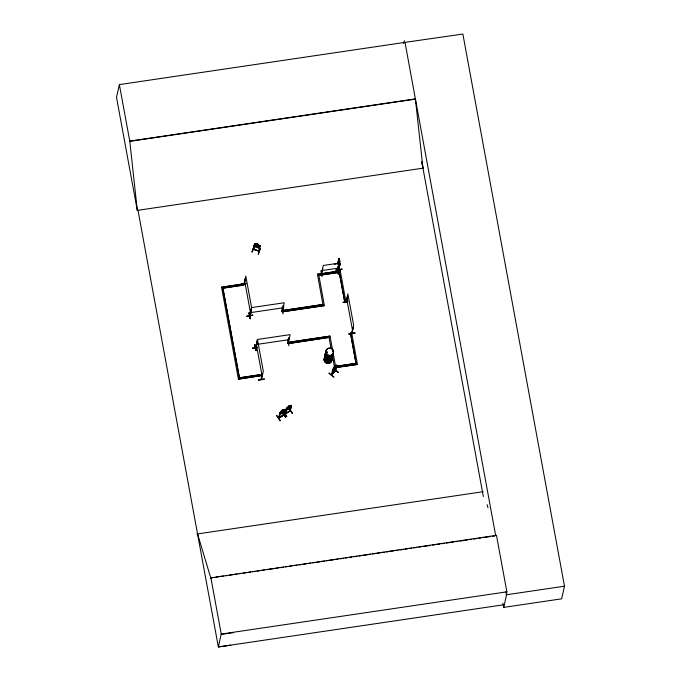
<?xml version="1.0" encoding="UTF-8"?>
<svg xmlns="http://www.w3.org/2000/svg" width="681" height="681" viewBox="0 0 681 681"><rect width="100%" height="100%" fill="white"/><g stroke="black" fill="none" stroke-linecap="round" stroke-linejoin="round"><path stroke-width="1.02" d="M339.64 265.862L338.414 261.308L338.874 258.414L337.597 263.947M338.508 260.082L338.414 261.308M243.755 284.309L245.952 283.841M250.676 310.57L250.795 310.008L249.663 315.056M249.816 315.584L249.467 314.903M255.469 347.948L256.047 347.455M255.528 347.872L255.843 348.417M257.588 347.267L252.472 348.059L255.724 347.957L257.537 339.836L263.309 371.213L261.513 379.402L261.513 378.679M338.661 268.978L338.968 269.659L338.321 266.262M335.784 367.638L357.44 364.437L351.694 332.898L353.081 327.765L352.094 333.392L352.009 332.583L351.685 332.924L351.847 333.443L353.652 325.263L347.872 293.877L346.008 302.075L346.416 302.534L346.391 301.836M347.404 296.916L346.178 302.594L346.314 302.024M282.036 310.689L322.998 304.484L282.07 310.536L282.24 311.838L324.36 305.607L318.623 274.068L317.431 274.247L340.279 270.868L346.025 302.407L344.824 302.585L346.399 302.432M352.103 333.23L351.992 332.634L350.468 333.23L356.24 364.616L350.502 333.077M351.754 332.737L350.468 333.23M337.912 271.225L339.623 263.062L323.254 265.479L321.483 273.856L322.837 268.501M283.202 415.129L284.803 409.783L283.27 415.333L283.773 415.095L278.606 417.981L279.167 417.47M279.236 417.683C276.699 419.947 286.403 413.571 283.202 414.916M290.251 410.592L285.101 413.895L285.671 413.597M289.791 410.847L289.902 411.281L290.429 410.728L285.211 414.125L286.744 408.574L286.395 409.043M495.717 535.785L404.999 42.375L119.371 84.597L116.511 97.357L137.332 210.472M230.791 645.196L218.354 646.95L137.988 210.301L137.315 210.395L129.765 141.112L119.371 84.597M221.495 287.22L243.185 283.858L243.364 285.16L222.9 288.182L243.398 284.998M240.802 284.632L245.935 283.739M243.364 285.16L243.185 283.858M244.053 284.037L243.875 284.769L245.117 279.159L244.13 284.556M243.892 284.828L245.807 276.086L251.578 307.471L249.672 315.933L250.319 315.678M254.073 246.309L252.225 251.868M253.928 249.331L253.323 249.323L254.549 243.968L255.23 244.002L254.575 243.909L254.983 244.47L254.524 244.079M254.575 243.909L253.272 249.34M255.06 244.275L253.86 249.569L253.519 248.914M256.686 243.772L256.575 244.496L255.571 244.351L255.315 245.509L257.954 247.024L259.027 246.88L259.291 245.722L258.371 245.16L258.601 244.479L256.66 243.832L258.601 244.479M260.261 246.19L259.657 246.19L258.567 251.323L259.12 251.459L258.618 251.11M258.159 254.056L260.244 248.48L258.414 254.26M253.323 249.323L259.112 251.306M258.984 251.442L260.27 246.011M253.417 249.195L259.24 251.085M249.042 312.885L250.216 318.768L249.016 312.894M250.795 310.008L249.493 315.635L250.387 315.695M249.638 315.729L251.519 307.599L284.258 302.756L282.547 311.072M250.276 315.431L250.242 315.907L251.383 310.579L250.829 310.664M251.383 310.579L250.233 315.882M260.108 375.801L238.418 379.164L260.108 375.801L259.904 374.661L239.406 377.836M252.753 315.26L246.667 316.469L252.762 315.107M252.54 348.383L256.652 347.65M254.617 344.816L256.082 350.647L254.651 344.799M255.452 348.059L257.384 339.47L290.123 334.635L288.293 343.028C286.999 342.883 289.127 342.134 287.91 342.909M255.835 348.544L256.848 342.901L255.622 348.578L255.784 347.787M256.226 347.31L256.107 347.787L257.069 343.633M213.911 577.445L210.752 577.905L496.475 535.317L506.868 591.832L506.204 594.811M260.074 375.963L259.904 374.661M261.129 378.908L262.313 373.792M262.525 373.758L261.291 379.436L261.172 378.73M258.354 379.955C270.612 377.717 261.64 379.938 258.397 380.194M281.925 310.783L282.581 310.894M281.925 311.166C283.373 311.489 284.437 305.394 283.015 305.914L281.994 311.191M282.24 311.838L324.36 305.607M283.083 313.907L282.053 308.008M210.838 577.539L221.24 634.054L218.354 646.95L503.991 604.728M287.748 343.079L288.88 337.785L289.476 337.904L288.88 337.785M288.293 343.028L287.859 342.875M288.097 343.624L329.059 337.418L288.097 343.624L287.918 342.322L330.038 336.099L332.507 349.855M288.948 345.786L287.918 339.879M276.903 415.495L280.351 420.611M284.428 411.12L284.82 409.366L280.376 411.937L279.355 414.201L279.84 414.508L283.824 412.039L284.445 411.035L279.797 414.457L279.414 414.159M278.801 418.151L279.823 412.558M278.725 418.16L280.206 412.643L279.857 413.103M280.206 412.643L279.159 417.921L280.325 412.814M281.483 411.452L281.219 412.609L282.802 411.622L283.066 410.464L279.763 412.584M283.313 409.579L281.611 410.634L280.368 413.137L282.692 412.124L283.909 409.936L283.109 410.26L283.313 409.579L281.474 411.256M281.925 410.549L282.938 409.919M283.849 415.01L284.803 409.783M283.773 415.095L284.922 409.953M285.092 413.954L286.318 408.438L289.604 406.404L289.34 407.561L287.757 408.549L288.02 407.391M285.135 413.767L285.714 413.886L285.586 413.452M285.569 413.427L286.744 408.574M285.714 413.886L286.863 408.753M282.07 412.277L285.603 417.334M288.208 406.557L286.914 409.077L290.191 407.034L290.455 405.876L289.646 406.199L289.791 405.578M288.463 406.489L289.485 405.85M288.506 408.336L292.353 413.154L288.855 408.14M286.905 416.449L283.424 411.435M289.851 405.518C285.356 408.804 291.11 403.799 289.689 406.251L291.4 405.365L290.838 405.459M289.808 410.796L290.31 410.558M289.936 411.23L291.34 405.723L290.268 410.737M289.893 411.247L291.298 405.348L290.14 410.779L285.143 413.92M321.977 276.554L320.853 270.74M292.123 413.214L288.642 408.2M323.169 305.786L317.431 274.247M341.947 269.267C332.371 269.812 335.129 271.566 341.93 269.199M337.963 264.373L338.866 260.329M337.878 271.378L337.325 268.229L338.448 274.196M338.687 262.704C339.776 255.264 340.185 262.806 339.044 264.5M339.376 260.227L339.453 259.589M339.649 261.181L339.427 260.023M337.606 271.481L338.661 266.169M339.683 262.049L339.802 261.385M338.678 268.85L339.989 264.015L338.959 269.591M339.989 264.015L338.67 269.574M337.461 268.297L338.431 274.111M339.053 271.2L344.858 302.424M339.266 272.349L318.802 275.371L339.266 272.349L344.824 302.585M340.279 270.868L319.61 274.077M328.812 336.431L331.153 348.825M330.038 336.099L289.987 342.177M347.199 301.657L343.079 302.321M329.289 372.916L329.042 373.265L334.005 376.959M403.697 43.55L404.344 40.656M346.391 302.475L347.506 297.444M404.999 42.375L462.867 34.05L564.489 586.196L561.663 598.82L503.744 607.384L502.978 603.204M336.363 366.77L332.405 371.162L332.771 369.408L336.363 365.348L335.418 366.412C336.601 363.645 332.081 370.115 335.554 365.68M332.822 369.451L331.57 374.916L335.588 370.455M332.907 369.962L333.103 369.417L331.732 375.052L332.183 374.448M333.103 369.417L332.183 374.644M333.29 368.557L338.108 372.422M334.09 367.944L333.826 369.102L335.324 366.574L332.779 369.494M334.277 367.11L331.928 374.431M334.184 367.783L334.473 366.974M335.724 370.728L336.678 365.45L335.146 370.949L335.81 370.438M335.307 371.085L335.214 370.634M336.269 366.77L336.737 365.101L336.286 365.339M336.686 365.059L335.239 370.651M334.082 369.213L338.082 372.439M348.953 334.209L355.048 332.847L348.919 333.809M137.315 210.395L422.952 168.173L415.401 98.89L129.765 141.112M357.44 364.437L335.818 367.485M503.744 607.384L506.57 594.751L506 591.653M321.441 273.421L321.509 273.83M326.744 352.579L326.522 352.009L327.118 351.915M327.11 352.835L327.425 352.341M327.425 352.511L326.608 351.779M333.179 351.209L332.634 351.507M243.807 283.994L243.926 284.649M254.175 245.637L254.685 246.471C255.069 247.85 261.598 247.739 259.103 248.097M251.936 251.859L254.285 246.386M255.23 243.909L259.708 245.56M252.183 251.944L254.039 246.309M260.338 246.028L259.657 246.19M334.584 367.774L332.507 356.154M327.272 352.392L326.633 352.571M335.546 370.285L331.664 374.618M335.733 370.524L331.604 374.737M281.823 310.979L282.411 310.647M282.504 310.928L281.943 310.894M287.808 342.628L288.293 342.696M290.932 407.008L290.285 407.928L285.935 410.192M291.025 407.034L286.378 410.447M329.051 373.248L333.826 377.172M249.859 315.397L249.748 314.928M261.495 379.334L261.478 378.679M336.84 365.586L336.312 365.85M335.818 367.834L332.354 371.119M338.057 372.49L333.511 368.302L338.278 372.243M332.668 351.217L333.111 351.149M286.931 407.885L286.301 408.523M335.367 366.369L335.98 365.842L334.95 368.234L333.171 369.834M258.584 250.846L258.542 251.272M258.542 251.025L259.197 251.263M254.907 344.756L256.047 350.621M244.104 284.803L243.977 284.147M276.597 415.759L280.095 420.756M286.616 416.712L283.347 411.562M283.151 410.311L284.369 409.536M291.459 405.893L290.872 406.012M278.623 417.896L283.713 414.652M285.526 417.393L282.317 412.209M258.576 250.897L253.375 249.169M255.528 347.557L256.158 347.327M327.101 352.775L326.437 352.622M339.862 263.309L338.993 258.789L337.887 263.59M339.947 264.202L339.913 263.292M334.618 263.939L337.682 263.462L334.618 263.956M340.091 264.543L339.776 264.049M245.22 279.687L244.905 279.184M240.742 284.309L245.858 283.534M341.956 269.148L335.827 270.051M251.425 310.783L250.872 310.868L250.582 310.042M283.611 306.033L283.015 305.914M252.745 315.209L246.624 316.205M348.144 301.291L343.088 302.398M257.248 342.458L256.694 342.543L257.29 342.662M353.175 328.302L352.869 327.799M348.885 333.903L355.082 333.281M129.713 141.35L415.35 99.128M322.122 270.527L338.491 268.11M243.151 284.02L222.687 287.041L239.61 378.985L222.883 288.089M250.387 312.647L283.126 307.812M257.273 344.373L288.991 339.683M240.427 377.691L259.861 374.814M335.605 366.335L356.069 363.313L335.571 366.497L333.315 353.882M196.877 534.015L483.187 491.691M216.013 577.13L218.116 576.824M220.218 576.509L223.368 576.041M225.471 575.734L227.573 575.419M229.676 575.113L237.039 574.023M239.142 573.708L241.244 573.402M243.347 573.087L246.505 572.627M248.608 572.312L250.71 571.997M252.813 571.691L254.915 571.376M257.018 571.07L260.176 570.601M262.279 570.295L264.381 569.98M266.484 569.674L273.847 568.584M275.95 568.269L278.052 567.963M280.155 567.648L283.305 567.179M285.407 566.873L287.51 566.558M289.621 566.251L291.723 565.937M293.826 565.63L296.976 565.162M299.078 564.855L301.181 564.54M303.283 564.234L306.441 563.766M308.544 563.451L310.647 563.144M312.749 562.829L314.852 562.523M316.954 562.208L320.113 561.74M322.215 561.433L324.318 561.118M326.42 560.812L333.784 559.722M335.886 559.407L337.989 559.101M340.091 558.786L343.241 558.326M345.352 558.011L347.455 557.705M349.557 557.39L351.66 557.084M353.762 556.769L356.912 556.3M359.015 555.994L361.117 555.679M363.22 555.373L370.583 554.283M372.686 553.968L374.788 553.662M376.891 553.347L380.049 552.887M382.152 552.572L384.254 552.265M386.357 551.95L393.72 550.861M395.823 550.554L397.925 550.239M400.028 549.933L403.186 549.465M405.289 549.15L407.391 548.843M409.494 548.528L411.596 548.222M413.699 547.907L416.849 547.439M418.951 547.132L421.062 546.817M423.165 546.511L430.52 545.421M432.622 545.115L434.725 544.8M436.827 544.494L439.986 544.025M442.088 543.71L444.191 543.404M446.293 543.089L453.657 541.999M455.759 541.693L457.862 541.378M459.964 541.072L467.328 539.982M469.43 539.667L471.533 539.361M473.635 539.046L476.794 538.586M478.896 538.271L480.999 537.964M483.101 537.649L490.456 536.56M492.559 536.253L494.661 535.938M221.24 634.054L506.868 591.832M506.57 594.751L564.489 586.196M221.155 634.428L233.592 632.666M338.746 269.472L338.142 266.16M346.084 301.879L346.212 302.407M285.952 410.098L286.42 410.405M290.906 405.476L286.956 407.936M254.26 245.594L254.703 246.411M338.815 258.431L339.044 258.857M351.805 333.145L351.728 332.737M339.249 260.219L339.01 259.461L338.832 262.083L339.478 264.347L339.598 262.015M487.085 504.689L487.988 507.694M197.55 533.913L210.752 577.905M339.198 260.423L339.555 262.228M338.942 261.589L339.291 263.385M338.108 266.297L338.746 269.625M249.101 312.792L250.216 318.768M338.048 272.323L338.406 274.213M421.794 161.95L422.952 168.173M421.82 162.001L483.348 496.551M346.748 298.933L352.52 330.311M244.675 281.134L250.259 311.472M256.405 344.884L262.185 376.27M221.529 287.059L238.418 379.164M332.958 353.992A3.899 3.703 12.6 0 1 328.285 358.163A3.899 3.703 12.6 0 1 325.944 352.366M332.694 355.082A3.873 3.677 12.6 0 1 328.046 359.236A3.873 3.677 12.6 0 1 325.722 353.465M325.935 352.179A3.95 3.754 12.6 0 0 328.31 358.061A3.95 3.754 12.6 0 0 333.043 353.831A3.899 3.703 12.6 0 1 328.344 357.934A3.899 3.703 12.6 0 1 325.995 352.128M333.273 352.596A3.899 3.703 12.6 0 1 328.6 356.776A3.899 3.703 12.6 0 1 326.259 350.97M333.324 352.366A3.899 3.703 12.6 0 1 328.651 356.538A3.899 3.703 12.6 0 1 326.31 350.741M331.8 359.057A3.873 3.677 12.6 0 1 327.663 363.288A3.873 3.677 12.6 0 1 324.369 358.283A3.907 3.711 12.6 0 0 327.655 363.356A3.899 3.703 12.6 0 0 331.809 359.134A3.907 3.711 12.6 0 1 327.655 363.356A3.899 3.703 12.6 0 1 324.326 358.359M324.828 357.44A3.873 3.677 12.6 0 1 325.518 356.742A3.899 3.703 12.6 0 0 324.794 357.508M332.643 355.295A3.873 3.677 12.6 0 1 328.004 359.44A3.873 3.677 12.6 0 1 325.671 353.677M332.439 356.342A3.899 3.703 12.6 0 1 328.268 360.598A3.899 3.703 12.6 0 1 324.948 355.559M325.416 354.707A3.899 3.703 12.6 0 1 326.105 354.009M332.073 357.968A3.899 3.703 12.6 0 1 327.399 362.139A3.899 3.703 12.6 0 1 325.058 356.333M332.473 356.41A3.95 3.754 12.6 0 1 327.238 360.496A3.95 3.754 12.6 0 1 326.054 354.052M331.817 356.801A3.899 3.703 12.6 0 1 327.953 361.994A3.899 3.703 12.6 0 1 325.109 356.103M332.379 356.572A3.899 3.703 12.6 0 1 327.714 360.743A3.899 3.703 12.6 0 1 325.365 354.946M324.803 357.457A3.907 3.711 12.6 0 1 325.484 356.75M256.533 244.709L256.277 245.867L258.065 246.531L258.329 245.364L256.533 244.709M257.018 244.096L258.125 244.734L257.018 244.096M260.312 246.088L259.674 245.569L260.253 246.071M326.778 354.086A3.899 3.703 12.6 0 0 333.409 353.107A3.899 3.703 12.6 0 0 329.076 348.093A3.899 3.703 12.6 0 0 326.778 354.086M326.769 354.197A3.873 3.677 12.6 0 0 333.358 353.218A3.873 3.677 12.6 0 0 329.059 348.238A3.873 3.677 12.6 0 0 326.769 354.197"/></g></svg>
